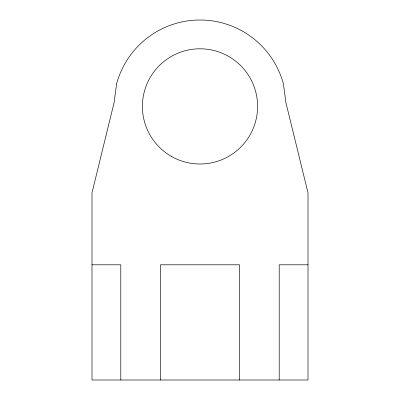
<?xml version="1.0" encoding="UTF-8"?>
<svg xmlns="http://www.w3.org/2000/svg" width="400" height="400" viewBox="0 0 400 400"><rect width="100%" height="100%" fill="white"/><g stroke="black" fill="none" stroke-linecap="round" stroke-linejoin="round"><path stroke-width="0.6" d="M92 264.8L120.8 264.8L120.8 380M308 264.8L279.2 264.8L279.2 380M239.6 380L239.6 264.8L160.4 264.8L160.4 380M116.545 84.04L114.09 102.675L92 192.8L92 380L308 380L308 192.8L285.91 102.675L283.455 84.04A86.4 86.4 0 0 0 116.545 84.04M171.2 156.285A57.6 57.6 0 0 0 257.6 106.4A57.6 57.6 0 0 0 171.2 56.515A57.6 57.6 0 0 0 171.2 156.285"/></g></svg>
